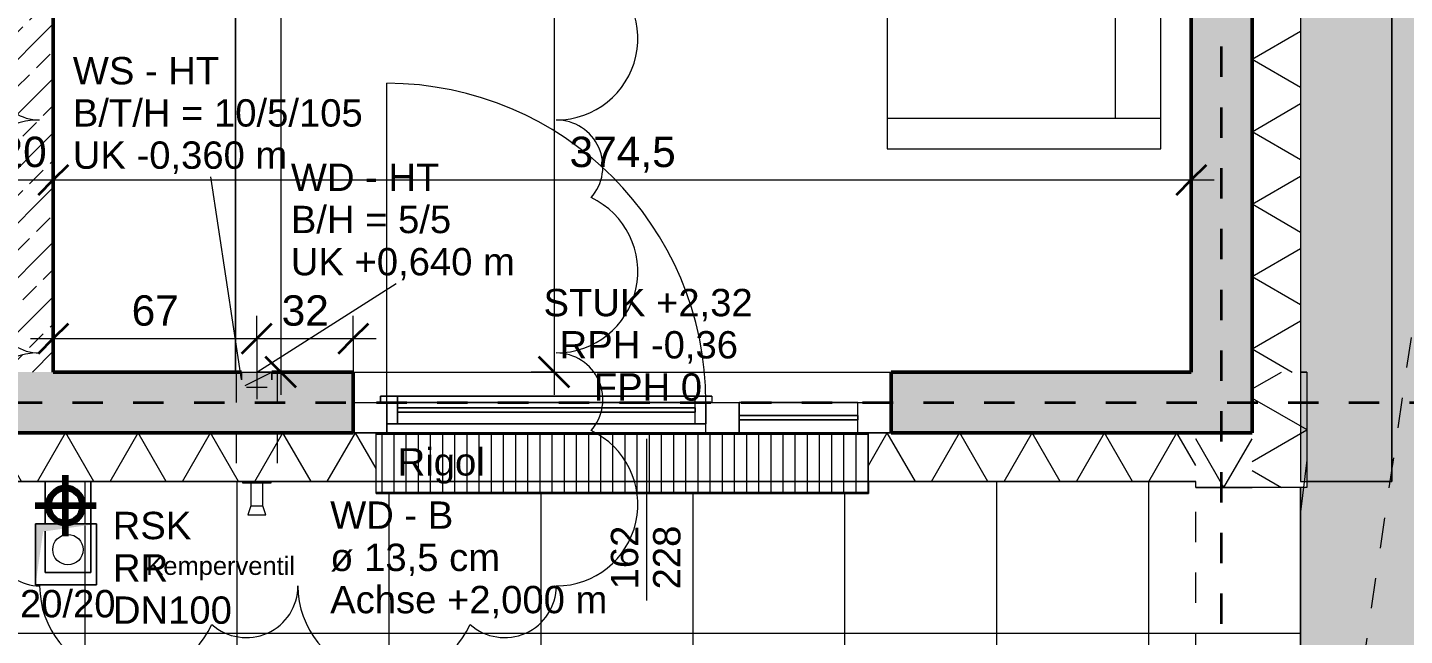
# Model space of a CAD drawing. Header units: metres. Extents: x -2.6 to 53.4, y 58.8 to 100.4.
# Drawn here: x 38.474 to 43.004, y 70.311 to 72.312 of the extents above; entities that cross this region are included whole.
import ezdxf

# ---------------------------------------------------------------- set-up
doc = ezdxf.new("R2010")
doc.units = ezdxf.units.M
for name, pattern in [('Strich Punkt Mittel', [0.015875, 0.00635, -0.004763, 0, -0.004763]), ('Verdeckt', [0.003, 0.002, -0.001]), ('Verdeckt Oben', [0.00225, 0.0015, -0.00075]), ('Verdeckt Unten', [0.005, 0.003, -0.002])]:
    doc.linetypes.add(name, pattern=pattern)
for name, color, linetype, lineweight in [('A-DETL-GENF_', 92, 'Continuous', 13), ('A-GLAZ-IDEN_', 152, 'Continuous', 9), ('A_2D', 7, 'Continuous', 13), ('A_Bemassung-50_', 4, 'Continuous', 9), ('A_Bemassung_', 4, 'Continuous', 9), ('A_Beschriftung_', 7, 'Continuous', 9), ('A_Decken', 8, 'Continuous', 13), ('A_Durchbruch', 7, 'Verdeckt', 5), ('A_Durchbruch_', 7, 'Continuous', 5), ('A_Moebel', 6, 'Continuous', 13), ('A_Raeume', 7, 'Continuous', 13), ('A_Raeume_', 7, 'Continuous', 5), ('A_Raster_', 1, 'Continuous', 9), ('A_Waende', 7, 'Continuous', 13), ('G-ANNO-REVC_', 71, 'Continuous', 9), ('HT_E-Gesamt', 2, 'Continuous', 13), ('M-EQPM', 50, 'Continuous', 5), ('M-EQPM-IDEN_', 50, 'Continuous', 9), ('P-PIPE', 3, 'Continuous', 5), ('P-PIPE-CNTR', 3, 'Continuous', 5), ('P-PIPE-IDEN_', 2, 'Continuous', 9), ('Text', 130, 'Continuous', 9)]:
    doc.layers.add(name, color=color, linetype=linetype, lineweight=lineweight)
doc.styles.add('Arial_2', font='arial.ttf', dxfattribs={"height": 0.09})
doc.styles.add('Arial_5', font='arial.ttf', dxfattribs={"height": 0.1})
doc.styles.add('Arial_6', font='arial.ttf', dxfattribs={"height": 0.06})
doc.dimstyles.new('WGA-Bemaßung_3', dxfattribs={"dimscale": 0.3048, "dimtxt": 0.102026, "dimasz": 0.328084, "dimexe": 0.246063, "dimexo": 0.0625, "dimgap": 0.04101, "dimtad": 1, "dimdec": 1, "dimlfac": 100, "dimrnd": 0.5, "dimdsep": 46, "dimtxsty": 'Arial_5', "dimblk1": 'OBLIQUE', "dimblk2": 'OBLIQUE', "dimsah": 1, "dimcen": 0.09, "dimdle": 0.246063, "dimazin": 2, "dimtfac": 1, "dimtdec": 4, "dimtix": 1, "dimtmove": 0, "dimatfit": 3, "dimfxl": 0.656168, "dimfxlon": 1, "dimtvp": 1, "dimtolj": 1, "dimtzin": 0, "dimarcsym": 2})
doc.dimstyles.new('WGA-Bemaßung_4', dxfattribs={"dimscale": 0.3048, "dimtxt": 0.102026, "dimasz": 0.328084, "dimexe": 0.246063, "dimexo": 0.0625, "dimgap": 0.04101, "dimtad": 1, "dimdec": 1, "dimlfac": 100, "dimrnd": 0.5, "dimdsep": 46, "dimtxsty": 'Arial_5', "dimblk1": 'OBLIQUE', "dimblk2": 'OBLIQUE', "dimsah": 1, "dimcen": 0.09, "dimdle": 0.246063, "dimazin": 2, "dimtfac": 1, "dimtdec": 4, "dimtix": 1, "dimtmove": 0, "dimatfit": 3, "dimfxl": 0.656168, "dimfxlon": 1, "dimtvp": 1, "dimtolj": 1, "dimtzin": 0, "dimarcsym": 2})
pattern_1 = [(45, (0, 0), (-0.08980256, 0.08980256), []), (45, (0.0898, 0), (-0.08980256, 0.08980256), [0.0635, -0.03175])]

# ---------------------------------------------------------------- blocks, each defined once
blk = doc.blocks.new('Moeb_Sofa - Sofa 220x90-V14-263_PP_00EG_BT1')
at = {"layer": 'A_Moebel', "color": 8}
for p, q in [((1.1, 0.45), (-1.1, 0.45)), ((1, 0.45), (1, -0.45)), ((1.1, -0.45), (1.1, 0.45)), ((-1, 0.3), (1, 0.3)), ((-1.1, -0.45), (1.1, -0.45))]:
    blk.add_line(p, q, dxfattribs=at)
blk = doc.blocks.new('Moeb_Schrank - Sideboard_50cm-V62-263_PP_00EG_BT1')
at = {"layer": 'A_Moebel', "color": 8}
for p, q in [((3.6775, 0.6), (0, 0.6)), ((0, 0.6), (3.6775, 0.6)), ((3.6775, 0.6), (3.6775, 0.4033)), ((3.6775, 0), (0, 0))]:
    blk.add_line(p, q, dxfattribs=at)
blk = doc.blocks.new('HLS_Rigol - 20x8cm-V66-263_PP_00EG_BT1')
at = {"layer": 'M-EQPM'}
h = blk.add_hatch(dxfattribs=at)
h.set_pattern_fill('FP_115', color=252, style=0, pattern_type=2)
h.set_pattern_definition([(270, (0, 0.6096), (0.04, 0), [])])
h.paths.add_polyline_path([(1.6199, -0.095), (1.62, -0.095), (1.6199, 0.095), (0, 0.095), (0, -0.095), (1.0369, -0.095)])
for p, q in [((0, 0.1), (1.6199, 0.1)), ((0, 0.1), (1.6199, 0.1)), ((0, 0.097), (1.6199, 0.097)), ((0, 0.095), (1.6199, 0.095)), ((0, -0.095), (0, -0.06)), ((1.62, -0.06), (1.62, -0.095)), ((0, -0.095), (1.62, -0.095)), ((0, -0.1), (0, -0.097)), ((0, -0.097), (1.62, -0.097)), ((0, -0.1), (1.62, -0.1)), ((0, -0.1), (1.62, -0.1)), ((1.62, -0.097), (1.62, -0.1))]:
    blk.add_line(p, q, dxfattribs=at)
blk = doc.blocks.new('Allg_Nachströmöffnung1 - DN 135-10778190-263_PP_00EG_BT1')
at = {"layer": 'A-DETL-GENF_', "linetype": 'Verdeckt', "lineweight": 5}
for points in [[(0.125, 0), (0.0575, 0.1), (0.0575, -0.1), (0.0768, -0.0714)], [(0.1925, 0.1), (0.125, 0), (0.1925, -0.1), (0.1925, 0.0909)]]:
    blk.add_hatch(color=256, dxfattribs=at).paths.add_polyline_path(points)
at = {"layer": 'A_Durchbruch'}
for p, q in [((0.0575, 0.1), (0.0575, -0.26)), ((0.1925, 0.1), (0.1925, -0.26))]:
    blk.add_line(p, q, dxfattribs=at)
blk = doc.blocks.new('HLS_Regensinkkasten - HLS_Regensinkkasten-V91-263_PP_00EG_BT1')
at = {"layer": 'M-EQPM', "color": 250}
for p, q in [((-0.0095, 0.075), (-0.1495, 0.075)), ((-0.1495, 0.075), (-0.0095, 0.075)), ((0.15, 0.075), (-0.0069, 0.075)), ((-0.0069, 0.075), (0.15, 0.075)), ((0.15, -0.075), (0.15, 0.075)), ((0.15, 0.075), (0.15, -0.075)), ((-0.1495, -0.075), (-0.0095, -0.075)), ((-0.0095, -0.075), (-0.1495, -0.075)), ((0.0145, -0.075), (0.15, -0.075)), ((0.15, -0.075), (0.0145, -0.075))]:
    blk.add_line(p, q, dxfattribs=at)
blk.add_circle((0.075, 0), 0.05, dxfattribs=at)
blk.add_arc((-0.0737, 0), 0.05, 85.5115, 152.8671, dxfattribs=at)
blk = doc.blocks.new('Kemperventil - Standard-10792146-263_PP_00EG_BT1')
at = {"layer": 'HT_E-Gesamt'}
for p, q in [((0.095, 0.19), (0.105, 0.16)), ((0.125, 0.19), (0.095, 0.19)), ((0.155, 0.19), (0.125, 0.19)), ((0.145, 0.16), (0.155, 0.19)), ((0.105, 0.16), (0.105, 0.085)), ((0.125, 0.16), (0.105, 0.16)), ((0.145, 0.16), (0.125, 0.16)), ((0.145, 0.085), (0.145, 0.16)), ((0.0775, 0.085), (0.0775, 0.08)), ((0.125, 0.085), (0.0775, 0.085)), ((0.1725, 0.085), (0.125, 0.085)), ((0.1725, 0.08), (0.1725, 0.085))]:
    blk.add_line(p, q, dxfattribs=at)
blk = doc.blocks.new('Allg_WD_rechteckig - HKLS-V98-263_PP_00EG_BT1')
at = {"layer": 'A-DETL-GENF_'}
h = blk.add_hatch(color=256, dxfattribs=at)
h.paths.add_polyline_path([(0.15, 0), (0.125, 0.1), (0.125, 0.037)])
h.paths.add_polyline_path([(0.125, -0.1), (0.15, 0), (0.125, -0.037)])
h = blk.add_hatch(color=256, dxfattribs=at)
h.paths.add_polyline_path([(0.15, 0), (0.175, 0.037), (0.175, 0.1), (0.1742, 0.0969)])
h.paths.add_polyline_path([(0.175, -0.1), (0.175, -0.037), (0.15, 0), (0.1594, -0.0376)])
blk = doc.blocks.new('Allg_WS1 - HKLS-V97-263_PP_00EG_BT1')
at = {"layer": 'A-DETL-GENF_'}
h = blk.add_hatch(color=256, dxfattribs=at)
h.paths.add_polyline_path([(0.15, 0.0435), (0.1583, 0.0102), (0.1964, 0.0292), (0.2, 0.0435), (0.175, 0.0435)])
h.paths.add_polyline_path([(0.125, 0.0176), (0.1371, -0.0004), (0.15, 0.006), (0.15, 0.0435), (0.125, 0.0435)])
h.paths.add_polyline_path([(0.2, 0.0435), (0.2, 0.031), (0.225, 0.0435)])
at = {"layer": 'A_2D'}
for p, q in [((0.125, 0.0435), (0.125, 0.0176)), ((0.225, 0.0176), (0.225, 0.0435)), ((0.1412, -0.0065), (0.2087, -0.0065))]:
    blk.add_line(p, q, dxfattribs=at)
at = {"layer": 'A_Durchbruch'}
for p, q in [((0.125, 0.0435), (0.125, 0.0176)), ((0.1371, -0.0004), (0.225, 0.0435)), ((0.225, 0.0435), (0.225, 0.0176))]:
    blk.add_line(p, q, dxfattribs=at)
blk = doc.blocks.new('Symbol_Schatten - Bodendurchbruch_Schatten-8269585-263_PP_00EG_BT1')
at = {"layer": 'A_2D'}
for p, q in [((0.1, 0.1), (0.1, -0.1)), ((0.1, -0.1), (-0.1, -0.1))]:
    blk.add_line(p, q, dxfattribs=at)
at = {"layer": 'A_Durchbruch_'}
for p, q in [((0.1, -0.1), (0.1, 0.1)), ((-0.1, -0.1), (0.1, -0.1))]:
    blk.add_line(p, q, dxfattribs=at)
blk = doc.blocks.new('Symbol_Schatten - Bodendurchbruch_Schatten-V103-263_PP_00EG_BT1')
at = {"layer": 'A-DETL-GENF_'}
blk.add_hatch(color=256, dxfattribs=at).paths.add_polyline_path([(-0.1, -0.1), (-0.075, 0.075), (0.1, 0.1), (-0.1, 0.1), (-0.1, -0.0523)])
at = {"layer": 'A_2D'}
for p, q in [((-0.1, -0.1), (-0.1, 0.1)), ((-0.1, 0.1), (0.1, 0.1)), ((0.1, 0.1), (0.1, -0.1)), ((0.1, -0.1), (-0.1, -0.1))]:
    blk.add_line(p, q, dxfattribs=at)
at = {"layer": 'A_Durchbruch_'}
for p, q in [((0.1, 0.1), (-0.1, 0.1)), ((-0.1, 0.1), (-0.1, -0.1)), ((0.1, -0.1), (0.1, 0.1)), ((-0.1, -0.1), (0.1, -0.1))]:
    blk.add_line(p, q, dxfattribs=at)
blk = doc.blocks.new('Fens_Tuer_2tlg - DK_DF_SL_1770x2680_Terrassentür-V5-263_PP_00EG_BT1')
at = {"layer": 'A_2D', "lineweight": 5}
for p, q in [((-0.775, 0), (-0.775, 1.05)), ((-0.885, 0.1), (0.885, 0.1)), ((-0.885, 0.1), (0.885, 0.1)), ((-0.885, 0.1), (0.885, 0.1)), ((-0.885, -0.1), (-0.885, 0.1)), ((-0.885, 0.1), (-0.885, -0.1)), ((0.885, 0.1), (0.885, -0.1)), ((0.885, -0.1), (0.885, 0.1)), ((-0.795, 0.02), (-0.74, 0.02)), ((-0.795, 0), (-0.795, 0.02)), ((-0.795, 0.02), (-0.795, 0)), ((0.295, 0.02), (-0.795, 0.02)), ((-0.74, 0.02), (-0.74, -0.07)), ((-0.74, -0.07), (-0.74, 0.02)), ((-0.74, 0.02), (0.24, 0.02)), ((0.24, 0.02), (0.295, 0.02)), ((0.24, -0.07), (0.24, 0.02)), ((0.24, -0.07), (0.24, 0.02)), ((0.295, 0.02), (0.295, 0)), ((0.295, 0.02), (0.295, 0)), ((-0.885, -0.1), (-0.885, 0)), ((-0.885, 0), (-0.775, 0)), ((-0.885, 0), (0.885, 0)), ((-0.885, -0.1), (-0.885, 0)), ((-0.775, 0), (-0.795, 0)), ((-0.795, 0), (0.295, 0)), ((-0.775, -0.07), (-0.775, 0)), ((-0.775, 0), (-0.775, -0.07)), ((0.275, 0), (-0.775, 0)), ((-0.775, 0), (-0.775, -0.1)), ((0.275, 0), (-0.775, 0)), ((-0.775, -0.1), (-0.775, 0)), ((-0.74, -0.018), (0.24, -0.018)), ((-0.74, -0.032), (-0.74, -0.018)), ((-0.74, -0.018), (-0.74, -0.032)), ((0.24, -0.018), (-0.74, -0.018)), ((0.24, -0.032), (-0.74, -0.032)), ((-0.74, -0.032), (0.24, -0.032)), ((0.24, -0.018), (0.24, -0.032)), ((0.24, -0.032), (0.24, -0.018)), ((0.275, 0), (0.275, -0.07)), ((0.295, 0), (0.275, 0)), ((0.275, 0), (0.275, -0.07)), ((0.275, -0.1), (0.275, 0)), ((0.275, 0), (0.385, 0)), ((0.275, -0.1), (0.275, 0)), ((0.385, 0), (0.385, -0.1)), ((0.775, 0), (0.385, 0)), ((0.385, -0.1), (0.385, 0)), ((0.385, -0.043), (0.775, -0.043)), ((0.385, -0.057), (0.385, -0.043)), ((0.385, -0.043), (0.385, -0.057)), ((0.775, -0.043), (0.385, -0.043)), ((0.775, -0.1), (0.775, 0)), ((0.775, 0), (0.885, 0)), ((0.775, -0.1), (0.775, 0)), ((0.775, -0.043), (0.775, -0.057)), ((0.775, -0.057), (0.775, -0.043)), ((0.885, 0), (0.885, -0.1)), ((0.885, -0.1), (0.885, 0)), ((-0.74, -0.07), (-0.775, -0.07)), ((-0.775, -0.07), (0.275, -0.07)), ((0.24, -0.07), (-0.74, -0.07)), ((0.275, -0.07), (0.24, -0.07)), ((0.775, -0.057), (0.385, -0.057)), ((0.385, -0.057), (0.775, -0.057)), ((-0.885, -0.1), (0.885, -0.1)), ((0.885, -0.1), (-0.885, -0.1)), ((-0.775, -0.1), (-0.885, -0.1)), ((0.885, -0.1), (-0.885, -0.1)), ((-0.775, -0.1), (0.275, -0.1)), ((0.385, -0.1), (0.275, -0.1)), ((0.385, -0.1), (0.775, -0.1)), ((0.885, -0.1), (0.775, -0.1)), ((-0.81, -0.26), (0.81, -0.26))]:
    blk.add_line(p, q, dxfattribs=at)
blk.add_arc((-0.775, 0), 1.05, 360, 90, dxfattribs=at)
blk = doc.blocks.new('BS_Fens_PP - unten-2843215-263_PP_00EG_BT1')
at = {"layer": 'A-GLAZ-IDEN_'}
blk.add_line((0, 0.000124), (0, -0.010513), dxfattribs=at)
blk = doc.blocks.new('DIMBLOCK385-263_PP_00EG_BT1')
at = {"layer": 'A_Bemassung-50_', "transparency": 16777216}
for p, q in [((38.3582, 71.8101), (38.3582, 72.0101)), ((38.5582, 71.8101), (38.5582, 72.0101)), ((38.3582, 71.8101), (38.5582, 71.8101)), ((38.3582, 71.8101), (38.3582, 71.7351)), ((38.5582, 71.8101), (38.5582, 71.7351))]:
    blk.add_line(p, q, dxfattribs=at)
at = {"layer": 'A_Bemassung-50_', "lineweight": 35, "transparency": 16777216}
for p, q in [((38.3582, 71.8101), (38.4082, 71.8601)), ((38.5582, 71.8101), (38.6082, 71.8601)), ((38.3582, 71.8101), (38.3082, 71.7601)), ((38.5582, 71.8101), (38.5082, 71.7601))]:
    blk.add_line(p, q, dxfattribs=at)
at = {"layer": 'A_Bemassung-50_', "color": 0, "transparency": 16777216, "insert": (38.3813, 71.9524), "char_height": 0.1, "width": 0.184588, "attachment_point": 1, "line_spacing_factor": 0.941778, "style": 'Arial_5'}
blk.add_mtext('20', dxfattribs=at)
blk = doc.blocks.new('_Oblique')
at = {"color": 0, "linetype": 'ByBlock', "lineweight": -2}
blk.add_line((-0.5, -0.5), (0.5, 0.5), dxfattribs=at)
blk = doc.blocks.new('DIMBLOCK386-263_PP_00EG_BT1')
at = {"layer": 'A_Bemassung-50_', "transparency": 16777216}
for p, q in [((38.5582, 71.8101), (38.5582, 72.0101)), ((42.3027, 71.8101), (42.3027, 72.0101)), ((38.5582, 71.8101), (42.3777, 71.8101)), ((38.5582, 71.8101), (38.5582, 71.7351)), ((42.3027, 71.8101), (42.3027, 71.7351))]:
    blk.add_line(p, q, dxfattribs=at)
at = {"layer": 'A_Bemassung-50_', "lineweight": 35, "transparency": 16777216}
for p, q in [((38.5582, 71.8101), (38.6082, 71.8601)), ((42.3027, 71.8101), (42.3527, 71.8601)), ((38.5582, 71.8101), (38.5082, 71.7601)), ((42.3027, 71.8101), (42.2527, 71.7601))]:
    blk.add_line(p, q, dxfattribs=at)
at = {"layer": 'A_Bemassung-50_', "color": 0, "transparency": 16777216, "insert": (40.257, 71.9524), "char_height": 0.1, "width": 0.416266, "attachment_point": 1, "line_spacing_factor": 0.941778, "style": 'Arial_5'}
blk.add_mtext('374,5', dxfattribs=at)
blk = doc.blocks.new('DIMBLOCK531-263_PP_00EG_BT1')
at = {"layer": 'A_Bemassung-50_', "lineweight": 35, "transparency": 16777216}
for p, q in [((39.3067, 74.843), (39.2567, 74.893)), ((39.3067, 74.843), (39.3567, 74.793)), ((39.3067, 71.178), (39.2567, 71.228)), ((39.3067, 71.178), (39.3567, 71.128))]:
    blk.add_line(p, q, dxfattribs=at)
at = {"layer": 'A_Bemassung-50_', "transparency": 16777216}
for p, q in [((39.3067, 74.843), (39.1067, 74.843)), ((39.3067, 74.843), (39.3067, 71.103)), ((39.3067, 74.843), (39.3817, 74.843)), ((39.3067, 71.178), (39.2317, 71.178)), ((39.3067, 71.178), (39.5067, 71.178))]:
    blk.add_line(p, q, dxfattribs=at)
at = {"layer": 'A_Bemassung-50_', "color": 0, "transparency": 16777216, "insert": (39.1644, 72.8371), "char_height": 0.1, "width": 0.416266, "attachment_point": 1, "rotation": 90, "line_spacing_factor": 0.941778, "style": 'Arial_5'}
blk.add_mtext('366,5', dxfattribs=at)
blk = doc.blocks.new('DIMBLOCK648-263_PP_00EG_BT1')
at = {"layer": 'A_Bemassung-50_', "lineweight": 35, "transparency": 16777216}
for p, q in [((40.2063, 78.2005), (40.1563, 78.2505)), ((40.2063, 78.2005), (40.2563, 78.1505)), ((40.2063, 71.178), (40.1563, 71.228)), ((40.2063, 71.178), (40.2563, 71.128))]:
    blk.add_line(p, q, dxfattribs=at)
at = {"layer": 'A_Bemassung-50_', "transparency": 16777216}
for p, q in [((40.2063, 78.2005), (40.1313, 78.2005)), ((40.2063, 78.2005), (40.2063, 71.103)), ((40.2063, 78.2005), (40.4063, 78.2005)), ((40.2063, 71.178), (40.1313, 71.178)), ((40.2063, 71.178), (40.4063, 71.178))]:
    blk.add_line(p, q, dxfattribs=at)
at = {"layer": 'A_Bemassung-50_', "color": 0, "transparency": 16777216, "insert": (40.0639, 74.5158), "char_height": 0.1, "width": 0.416266, "attachment_point": 1, "rotation": 90, "line_spacing_factor": 0.941778, "style": 'Arial_5'}
blk.add_mtext('702,5', dxfattribs=at)
blk = doc.blocks.new('DIMBLOCK676-263_PP_00EG_BT1')
at = {"layer": 'A_Bemassung-50_', "transparency": 16777216}
for p, q in [((38.5582, 71.2882), (38.5582, 71.4882)), ((39.228, 71.2882), (39.228, 71.3632)), ((38.4832, 71.2882), (39.228, 71.2882)), ((38.5582, 71.2882), (38.5582, 71.2132)), ((39.228, 71.2882), (39.228, 71.0882))]:
    blk.add_line(p, q, dxfattribs=at)
at = {"layer": 'A_Bemassung-50_', "lineweight": 35, "transparency": 16777216}
for p, q in [((38.5582, 71.2882), (38.6082, 71.3382)), ((39.228, 71.2882), (39.278, 71.3382)), ((38.5582, 71.2882), (38.5082, 71.2382)), ((39.228, 71.2882), (39.178, 71.2382))]:
    blk.add_line(p, q, dxfattribs=at)
at = {"layer": 'A_Bemassung-50_', "color": 0, "transparency": 16777216, "insert": (38.8162, 71.4305), "char_height": 0.1, "width": 0.184588, "attachment_point": 1, "line_spacing_factor": 0.941778, "style": 'Arial_5'}
blk.add_mtext('67', dxfattribs=at)
blk = doc.blocks.new('DIMBLOCK677-263_PP_00EG_BT1')
at = {"layer": 'A_Bemassung-50_', "transparency": 16777216}
for p, q in [((39.228, 71.2882), (39.228, 71.3632)), ((39.5455, 71.2882), (39.5455, 71.3632)), ((39.228, 71.2882), (39.6205, 71.2882)), ((39.228, 71.2882), (39.228, 71.0882)), ((39.5455, 71.2882), (39.5455, 71.0882))]:
    blk.add_line(p, q, dxfattribs=at)
at = {"layer": 'A_Bemassung-50_', "lineweight": 35, "transparency": 16777216}
for p, q in [((39.228, 71.2882), (39.278, 71.3382)), ((39.5455, 71.2882), (39.5955, 71.3382)), ((39.228, 71.2882), (39.178, 71.2382)), ((39.5455, 71.2882), (39.4955, 71.2382))]:
    blk.add_line(p, q, dxfattribs=at)
at = {"layer": 'A_Bemassung-50_', "color": 0, "transparency": 16777216, "insert": (39.3098, 71.4305), "char_height": 0.1, "width": 0.184588, "attachment_point": 1, "line_spacing_factor": 0.941778, "style": 'Arial_5'}
blk.add_mtext('32', dxfattribs=at)
blk = doc.blocks.new('Family - ___-11899779-263_PP_00EG_BT1')
at = {"layer": 'G-ANNO-REVC_'}
for centre, radius, start, end in [((38.5135, 72.5057), 0.2683, 90, 244.7912), ((40.2135, 72.2757), 0.2683, 270, 64.7912), ((38.5135, 72.1607), 0.1533, 138.1897, 270), ((38.5135, 71.739), 0.2683, 90, 244.7912), ((40.2135, 71.854), 0.1533, 318.1897, 90), ((40.2135, 71.509), 0.2683, 270, 64.7912), ((38.5135, 71.394), 0.1533, 138.1897, 270), ((38.5135, 70.9723), 0.2683, 90, 244.7912), ((40.2135, 71.0873), 0.1533, 318.1897, 90), ((40.2135, 70.7423), 0.2683, 270, 64.7912), ((38.5135, 70.6273), 0.1533, 138.1897, 270), ((38.811, 70.474), 0.2975, 180, 334.7912), ((39.1935, 70.474), 0.17, 228.1897, 0), ((39.661, 70.474), 0.2975, 180, 334.7912), ((40.0435, 70.474), 0.17, 228.1897, 0)]:
    blk.add_arc(centre, radius, start, end, dxfattribs=at)

msp = doc.modelspace()

# ---------------------------------------------------------------- hatches: boundary and pattern name
at = {"layer": 'A-DETL-GENF_', "lineweight": 5}
h = msp.add_hatch(dxfattribs=at)
h.set_pattern_fill('FP_189', color=55, style=0, pattern_type=2)
h.set_pattern_definition([(90, (0, 0), (-0.17961, 0.17961), [0.04762, -0.31159]), (45, (0, 0), (-0.1796051, 0.1796051), [0.04763, -0.20638]), (135, (0, 0), (-0.1796051, -0.1796051), [0.04762, -0.20637])])
h.paths.add_polyline_path([(44.9309, 67.2448), (45.29, 67.2448), (45.0473, 81.497), (44.9473, 81.4949), (45.0505, 75.4111), (44.9755, 75.213), (44.8841, 75.0097), (44.7858, 74.8208), (44.6784, 74.6403), (44.5599, 74.4649), (44.4347, 74.3002), (44.2964, 74.1384), (44.1489, 73.9848), (43.9929, 73.84), (43.8288, 73.7044), (43.6572, 73.5784), (43.4786, 73.4625), (43.2937, 73.3571), (43.1029, 73.2625), (42.9627, 73.2027), (42.9627, 70.818), (42.6827, 70.818), (42.6827, 70.798), (42.6627, 70.798), (42.6627, 68.818), (35.4518, 68.818), (35.4518, 70.518), (28.561, 70.518), (28.5549, 70.476), (28.5549, 70.518), (22.0727, 70.518), (22.0727, 68.818), (15.5127, 68.818), (15.5126, 70.518), (12.6627, 70.518), (12.6627, 68.818), (7.6627, 68.818), (7.6627, 70.798), (7.3627, 70.798), (7.3627, 84.2975), (5.4831, 84.2974), (5.4828, 84.2956), (5.4805, 84.2915), (4.0879, 84.2923), (4.0879, 67.2448), (44.9264, 67.2448)])
h.paths.add_polyline_path([(28.9459, 67.2763), (28.9459, 67.2763), (28.961, 67.2763)])
h.paths.add_polyline_path([(17.2809, 67.5977), (17.2809, 67.5978), (17.282, 67.9286)])
h.paths.add_polyline_path([(27.4105, 68.0941), (27.4105, 68.0941), (27.4105, 68.4563)])
h.paths.add_polyline_path([(39.3377, 68.728), (39.1577, 68.728), (39.2477, 68.818)])
h.paths.add_polyline_path([(18.4977, 68.728), (18.5877, 68.818), (18.6777, 68.728), (18.6122, 68.728)])
h.paths.add_polyline_path([(9.8227, 68.728), (9.6427, 68.728), (9.7327, 68.818), (9.8209, 68.7298)])
h.paths.add_polyline_path([(15.4227, 69.7639), (15.4227, 69.9439), (15.5124, 69.8536), (15.4326, 69.7739)])
h.paths.add_polyline_path([(7.5727, 69.7639), (7.5727, 69.9439), (7.6627, 69.8539), (7.5897, 69.7809)])
h.paths.add_polyline_path([(7.094, 82.298), (7.184, 82.388), (7.274, 82.298)])
h.paths.add_polyline_path([(39.0609, 88.118), (42.5027, 88.118), (42.5027, 88.9169), (44.9225, 88.8233), (44.9167, 89.1636), (44.4729, 89.1808), (26.8904, 89.8642), (23.0375, 90.4807), (23.0375, 88.818), (31.3327, 88.818), (31.3327, 88.118), (38.9616, 88.118)])
h.paths.add_polyline_path([(13.1727, 88.118), (18.0744, 88.118), (18.0742, 89.2834), (16.0904, 89.6005), (16.0904, 89.1175), (12.4259, 89.1175), (12.4259, 88.118), (13.1608, 88.118)])
h.paths.add_polyline_path([(24.0513, 88.998), (23.9613, 89.088), (24.1413, 89.088), (24.1235, 89.0702)])
h.paths.add_polyline_path([(27.4809, 89.0877), (27.4809, 89.0877), (27.4809, 89.3542)])
h.paths.add_polyline_path([(27.4558, 89.0877), (27.4558, 89.0877), (27.4558, 89.3542)])
h.paths.add_polyline_path([(27.1361, 89.0881), (27.1361, 89.0881), (27.1361, 89.3542)])
h.paths.add_polyline_path([(27.0858, 89.0883), (27.0858, 89.0884), (27.0858, 89.3542)])
h.paths.add_polyline_path([(17.8728, 89.3156), (17.8562, 89.3156), (17.8562, 89.3182)])
h.paths.add_polyline_path([(17.8547, 89.3156), (17.8512, 89.3156), (17.8512, 89.319), (17.8547, 89.3185)])
h.paths.add_polyline_path([(32.1034, 89.4919), (32.1034, 89.4919), (32.077, 89.4919)])
h = msp.add_hatch(dxfattribs=at)
h.set_pattern_fill('FP_193', color=252, style=0, pattern_type=2)
h.set_pattern_definition([(90, (-1.337, 1.318), (-0.5, 0), []), (180, (-1.337, 1.318), (-1e-16, -0.5), [])])
h.paths.add_polyline_path([(7.9227, 68.818), (12.6627, 68.818), (12.6627, 70.818), (10.3652, 70.818), (10.3652, 70.778), (8.7452, 70.778), (8.7451, 70.818), (7.9227, 70.818), (7.9227, 70.798), (7.6627, 70.798), (7.6627, 68.818)])
h.paths.add_polyline_path([(42.5965, 68.818), (42.6627, 68.818), (42.6627, 70.798), (42.3177, 70.798), (42.3177, 70.818), (41.2405, 70.818), (41.2405, 70.778), (39.6205, 70.778), (39.6205, 70.818), (37.5773, 70.8179), (37.5773, 70.778), (36.5273, 70.778), (36.5273, 70.818), (35.4518, 70.818), (35.4518, 68.818), (42.5027, 68.818)])
h.paths.add_polyline_path([(15.5127, 68.818), (22.0727, 68.818), (22.0727, 70.818), (21.3253, 70.818), (21.3253, 70.778), (20.2753, 70.778), (20.2751, 70.818), (18.46, 70.8177), (18.46, 70.778), (16.84, 70.778), (16.84, 70.818), (15.5127, 70.818), (15.5127, 68.9025)])
h.paths.add_polyline_path([(36.0877, 69.7639), (36.0877, 69.9439), (36.1777, 69.8539)])
h.paths.add_polyline_path([(42.4077, 69.7639), (42.3177, 69.8539), (42.4077, 69.9439), (42.4077, 69.8764)])
h.paths.add_polyline_path([(21.7527, 69.7639), (21.6627, 69.8539), (21.7527, 69.9439)])
h.paths.add_polyline_path([(11.8927, 69.7639), (11.8027, 69.8539), (11.8927, 69.9439)])
h.paths.add_polyline_path([(19.1658, 70.476), (19.1658, 70.676), (19.3658, 70.676), (19.1908, 70.651), (19.1729, 70.5257)])
h.paths.add_polyline_path([(11.2249, 70.476), (11.2249, 70.676), (11.4249, 70.676), (11.2499, 70.651), (11.232, 70.5257)])
h.paths.add_polyline_path([(38.5, 70.478), (38.5, 70.678), (38.7, 70.678), (38.525, 70.653), (38.5069, 70.5257)])
h.paths.add_polyline_path([(7.3627, 84.2975), (7.6627, 84.2975), (7.6623, 85.4536), (7.6227, 85.4536), (7.6227, 86.5036), (7.6627, 86.5036), (7.6623, 87.458), (7.6427, 87.458), (7.6427, 87.838), (8.0227, 87.838), (8.0227, 87.818), (12.4259, 87.818), (12.4259, 89.1175), (5.4861, 89.1175), (5.4885, 89.113), (5.4834, 89.1101), (5.4833, 87.4064), (5.4834, 84.2975), (7.3621, 84.2975)])
h.paths.add_polyline_path([(7.3371, 84.6951), (7.3371, 84.8951), (7.5371, 84.8951), (7.3621, 84.8701), (7.3535, 84.8094)])
h.paths.add_polyline_path([(5.5727, 84.868), (5.5727, 85.048), (5.6627, 84.958)])
h.paths.add_polyline_path([(22.6397, 86.818), (23.1477, 86.818), (23.1477, 86.858), (24.7677, 86.858), (24.7677, 86.818), (25.4177, 86.818), (25.4177, 87.818), (27.0027, 87.818), (27.0027, 87.8605), (28.0527, 87.8605), (28.0527, 87.818), (30.2077, 87.818), (30.2077, 87.8605), (31.2577, 87.8605), (31.2577, 87.818), (31.3327, 87.818), (31.3327, 88.818), (23.0375, 88.818), (23.0375, 87.818), (22.4177, 87.818), (22.4177, 86.818), (22.6215, 86.818)])
h.paths.add_polyline_path([(22.8297, 86.9156), (22.8047, 87.0906), (22.6297, 87.1156), (22.8297, 87.1156), (22.8297, 87.0818)])
h.paths.add_polyline_path([(7.464, 87.528), (7.374, 87.618), (7.554, 87.618), (7.502, 87.566)])
h.paths.add_polyline_path([(25.6877, 88.1158), (25.5977, 88.2058), (25.6877, 88.2958), (25.6877, 88.1781)])
h = msp.add_hatch(dxfattribs=at)
h.set_pattern_fill('FP_194', color=55, style=0, pattern_type=2)
h.set_pattern_definition([(228.013, (0.09144, 0.127), (-1.0158261395, -1.1428155441), [0.01709, -1.692]), (184.97, (0.08001, 0.1143), (1.52372774763, 0.12698425528), [0.02932, -2.903]), (132.51, (0.0508, 0.11176), (1.2700073954, -1.3970275787), [0.02067, -2.047]), (267.274, (0.00127, 0.08001), (0.12697755263, 2.53983507), [0.0267, -2.643]), (292.834, (0, 0.05334), (-0.6350140317, 1.52400660273), [0.02618, -2.592]), (357.274, (0.01016, 0.02921), (-2.53983507, 0.12697755263), [0.0267, -2.643]), (37.694, (0.03683, 0.02794), (-1.6510463032, -1.27002204296), [0.03531, -3.496]), (72.255, (0.06477, 0.04953), (0.88900871192, 2.79397761905), [0.03334, -3.3]), (121.43, (0.07493, 0.08128), (-1.01624084475, 1.65136664186), [0.02679, -2.652]), (175.236, (0.06096, 0.10414), (1.3972767746, -0.1270351041), [0.03059, -1.499]), (222.397, (0.03048, 0.10668), (-1.5237091693, -1.39671615361), [0.03955, -3.916]), (138.814, (0.127, 0.07874), (-0.8891354442, 0.7621167656), [0.0135, -1.337]), (171.469, (0.11684, 0.08763), (1.6505910924, -0.25394582906), [0.02568, -2.543]), (225, (0.09144, 0.09144), (0, -0.12699638), [0.01796, -0.16164]), (203.199, (0.08255, 0.10668), (0.634997407, 0.2539997628), [0.00967, -0.95753]), (291.801, (0.07366, 0.10287), (-0.1270017466, 0.381003175), [0.01368, -0.67024]), (30.964, (0.07874, 0.09017), (0.3810018924, 0.2540030285), [0.02222, -0.71831]), (161.565, (0.09779, 0.1016), (0.254003515, -0.12700046), [0.01606, -0.38554]), (16.389, (0, 0.10287), (1.27009911584, 0.38101921847), [0.0225, -2.228]), (70.346, (0.02159, 0.10922), (-0.50784265036, -1.39655460834), [0.01888, -1.869]), (293.199, (0.09779, 0.127), (-0.2539997628, 0.634997407), [0.01934, -0.94786]), (343.611, (0.10541, 0.10922), (-1.27009911584, 0.38101921847), [0.0225, -2.228]), (339.444, (0, 0.02413), (-0.6349975813, 0.2539940036), [0.0217, -1.063]), (294.775, (0.02032, 0.01651), (-0.6351972742, 1.3974362596), [0.01818, -1.8]), (66.801, (0.09906, 0), (0.2539997628, 0.634997407), [0.01934, -0.94786]), (17.354, (0.10668, 0.01778), (-1.6506480649, -0.50788524516), [0.02129, -2.108]), (69.444, (0.03683, 0), (-0.2539940036, -0.6349975813), [0.01085, -1.074]), (101.31, (0.09144, 0), (-0.1270034467, 0.507997514), [0.00648, -0.6411]), (165.964, (0.09017, 0.00635), (0.381004604, -0.12699731), [0.02618, -0.49745]), (186.009, (0.06477, 0.0127), (1.26968512495, 0.12696419176), [0.02426, -2.402]), (303.69, (0.07874, 0.07874), (-0.127003858, 0.254000143), [0.01832, -0.43959]), (353.157, (0.0889, 0.0635), (2.1591137342, -0.254026149), [0.03198, -3.166]), (60.945, (0.12065, 0.05969), (-0.5080916061, -0.8891407062), [0.01308, -1.294]), (90, (0.127, 0.07112), (-0.127, 0.127), [0.00762, -0.11938]), (120.256, (0.06223, 0.01651), (0.5080622071, -0.8891188522), [0.01764, -1.747]), (48.013, (0.05334, 0.03175), (1.0158261395, 1.1428155441), [0.03417, -1.674]), (0, (0.0762, 0.05715), (0.127, 0.127), [0.03302, -0.09398]), (325.305, (0.10922, 0.05715), (-1.2698295228, 0.8888742678), [0.02008, -1.988]), (254.055, (0.12573, 0.04572), (-0.1270000673, -0.5079959568), [0.01849, -0.90608]), (207.646, (0.12065, 0.02794), (-2.4131749731, -1.27009616912), [0.03011, -2.981]), (175.426, (0.09398, 0.01397), (-1.65112943753, 0.1270164719), [0.03185, -3.153])])
h.paths.add_polyline_path([(24.5475, 70.518), (28.5549, 70.518), (28.5549, 70.676), (28.7549, 70.676), (28.5799, 70.651), (28.561, 70.518), (35.4518, 70.518), (35.4518, 70.818), (34.595, 70.818), (34.595, 70.778), (33.545, 70.778), (33.545, 70.818), (31.217, 70.818), (31.217, 70.778), (30.167, 70.778), (30.167, 70.818), (27.6584, 70.818), (27.6584, 70.778), (26.6084, 70.778), (26.6084, 70.818), (24.3932, 70.8176), (24.3932, 70.778), (23.3432, 70.778), (23.3432, 70.818), (22.0727, 70.8174), (22.0727, 70.518), (24.1984, 70.518)])
h.paths.add_polyline_path([(15.5098, 70.518), (15.5127, 70.518), (15.5126, 70.818), (15.2207, 70.818), (14.4902, 70.818), (14.4902, 70.778), (12.8702, 70.778), (12.8701, 70.818), (12.6627, 70.818), (12.6627, 70.518), (15.5098, 70.518)])
h.paths.add_polyline_path([(7.6627, 70.798), (7.6627, 75.4892), (7.6227, 75.4892), (7.6227, 76.5392), (7.6627, 76.5392), (7.6627, 78.1899), (7.6227, 78.1899), (7.6227, 79.2399), (7.6627, 79.2399), (7.6627, 82.5255), (7.6227, 82.5255), (7.6227, 84.1455), (7.6627, 84.1455), (7.6623, 84.2975), (7.3627, 84.2975), (7.3627, 70.798), (7.6508, 70.798)])
h.paths.add_polyline_path([(42.6627, 70.818), (42.9627, 70.818), (42.9627, 73.2027), (42.9071, 73.179), (42.7068, 73.1069), (42.6627, 73.0938), (42.6627, 70.8503)])
h.paths.add_polyline_path([(42.3027, 87.818), (42.5027, 87.818), (42.5027, 88.118), (31.3327, 88.118), (31.3327, 87.818), (33.7027, 87.818), (33.7027, 87.858), (34.7527, 87.858), (34.7527, 87.818), (36.7552, 87.818), (36.7552, 87.858), (37.8052, 87.858), (37.8052, 87.818), (39.9602, 87.818), (39.9602, 87.858), (41.5802, 87.858), (41.5802, 87.818), (42.2047, 87.818)])
h.paths.add_polyline_path([(15.2207, 87.818), (16.1602, 87.818), (16.1602, 87.8605), (17.2102, 87.8605), (17.2102, 87.818), (18.0744, 87.818), (18.0744, 88.118), (12.4259, 88.118), (12.4259, 87.818), (13.3502, 87.818), (13.3502, 87.8605), (14.4002, 87.8605), (14.4003, 87.818), (14.4752, 87.818)])
h.paths.add_polyline_path([(32.7067, 87.9684), (32.7067, 87.9684), (32.7064, 87.9809)])
at = {"layer": 'A_Waende', "lineweight": 5}
h = msp.add_hatch(dxfattribs=at)
h.set_pattern_fill('FP_4', color=250, style=0, pattern_type=2)
h.set_pattern_definition(pattern_1)
h.paths.add_polyline_path([(42.3121, 71.178), (42.5027, 71.178), (42.5027, 75.8305), (42.3027, 75.8305), (42.3027, 71.178)])
h.paths.add_polyline_path([(42.5027, 77.6005), (42.5027, 78.718), (42.3027, 78.718), (42.3027, 77.6005), (42.4027, 77.6005)])
h.paths.add_polyline_path([(42.5027, 79.918), (42.5027, 83.208), (42.3027, 83.208), (42.3027, 79.918), (42.3531, 79.918)])
h.paths.add_polyline_path([(42.5027, 87.113), (42.5027, 87.163), (42.4027, 87.138)])
h.paths.add_polyline_path([(42.5027, 87.0705), (42.5027, 87.113), (42.4397, 87.113), (42.4859, 87.0818)])
h.paths.add_polyline_path([(42.3027, 87.0705), (42.3286, 87.088), (42.3027, 87.088)])
h.paths.add_polyline_path([(42.3027, 84.978), (42.5027, 84.978), (42.5027, 87.0705), (42.3027, 87.0705), (42.3027, 85.237)])
h.paths.add_polyline_path([(42.3466, 87.1001), (42.3656, 87.113), (42.3402, 87.113)])
h.paths.add_polyline_path([(42.336, 87.1213), (42.4027, 87.138), (42.317, 87.1594), (42.3286, 87.1361)])
h.paths.add_polyline_path([(42.3152, 87.163), (42.3656, 87.163), (42.3027, 87.2055), (42.3027, 87.188)])
h.paths.add_polyline_path([(42.4397, 87.163), (42.5027, 87.163), (42.5027, 87.2055)])
h.paths.add_polyline_path([(42.3531, 87.2055), (42.5027, 87.2055), (42.5027, 87.458), (42.3027, 87.458), (42.3027, 87.2055), (42.323, 87.2055)])
h = msp.add_hatch(dxfattribs=at)
h.set_pattern_fill('FP_3', color=250, angle=-90, style=0, pattern_type=2)
h.set_pattern_definition([(270, (42.503, 74.352), (0.20637, -3e-16), []), (330, (42.503, 74.352), (0.10319, 0.17873), []), (30, (42.503, 74.352), (-0.10319, 0.17873), [])])
h.paths.add_polyline_path([(42.6627, 71.178), (42.6627, 75.9055), (42.5027, 75.9055), (42.5027, 71.178)])
h = msp.add_hatch(dxfattribs=at)
h.set_pattern_fill('FP_4', color=250, style=0, pattern_type=2)
h.set_pattern_definition(pattern_1)
h.paths.add_polyline_path([(38.3582, 71.178), (38.5582, 71.178), (38.5582, 74.843), (38.3582, 74.843), (38.3582, 71.2555)])
h = msp.add_hatch(dxfattribs=at)
h.set_pattern_fill('FP_4', color=250, style=0, pattern_type=2)
h.set_pattern_definition(pattern_1)
h.paths.add_polyline_path([(21.4003, 70.978), (23.2682, 70.978), (23.2682, 71.178), (21.4003, 71.178)])
h.paths.add_polyline_path([(8.3277, 70.978), (8.3777, 70.978), (8.3527, 71.078), (8.3397, 71.0262)])
h.paths.add_polyline_path([(8.2852, 70.978), (8.3277, 70.978), (8.3277, 71.041), (8.3163, 71.0241)])
h.paths.add_polyline_path([(8.2852, 71.178), (8.3027, 71.1521), (8.3027, 71.178)])
h.paths.add_polyline_path([(7.8227, 70.978), (8.2852, 70.978), (8.2852, 71.178), (7.8227, 71.178), (7.8227, 71.1749)])
h.paths.add_polyline_path([(8.4202, 71.178), (8.4027, 71.178), (8.3777, 71.1655), (8.3777, 71.115), (8.4181, 71.1749)])
h.paths.add_polyline_path([(8.4202, 70.978), (8.6702, 70.978), (8.6702, 71.178), (8.4202, 71.178), (8.4202, 71.0338)])
h.paths.add_polyline_path([(8.4202, 70.978), (8.3777, 71.041), (8.3777, 70.978)])
h.paths.add_polyline_path([(41.5052, 70.978), (42.5027, 70.978), (42.5027, 71.178), (41.3155, 71.178), (41.3155, 70.978)])
h.paths.add_polyline_path([(10.4402, 70.978), (12.7952, 70.978), (12.7952, 71.178), (10.4402, 71.178)])
h.paths.add_polyline_path([(15.2207, 70.978), (16.765, 70.978), (16.765, 71.178), (14.5652, 71.178), (14.5652, 70.978)])
h.paths.add_polyline_path([(18.8275, 70.978), (18.8775, 70.978), (18.8525, 71.078), (18.8499, 71.0674)])
h.paths.add_polyline_path([(18.785, 70.978), (18.8275, 70.978), (18.8275, 71.041)])
h.paths.add_polyline_path([(18.785, 71.178), (18.8025, 71.1521), (18.8025, 71.178)])
h.paths.add_polyline_path([(18.6122, 70.978), (18.785, 70.978), (18.785, 71.178), (18.535, 71.178), (18.535, 70.978)])
h.paths.add_polyline_path([(18.92, 71.178), (18.9025, 71.178), (18.8775, 71.1655), (18.8775, 71.115), (18.9179, 71.1749)])
h.paths.add_polyline_path([(18.92, 70.978), (20.2003, 70.978), (20.2003, 71.178), (18.92, 71.178), (18.92, 71.0874)])
h.paths.add_polyline_path([(18.92, 70.978), (18.8775, 71.041), (18.8775, 70.978)])
h.paths.add_polyline_path([(39.2955, 71.178), (39.278, 71.178), (39.253, 71.1655), (39.253, 71.115), (39.2934, 71.1749)])
h.paths.add_polyline_path([(39.253, 70.978), (39.228, 71.078), (39.203, 70.978), (39.228, 70.978)])
h.paths.add_polyline_path([(39.2955, 70.978), (39.253, 71.041), (39.253, 70.978)])
h.paths.add_polyline_path([(39.5455, 70.978), (39.5455, 71.178), (39.2955, 71.178), (39.2955, 70.978), (39.3855, 70.978)])
h.paths.add_polyline_path([(39.203, 70.978), (39.203, 71.041), (39.1605, 70.978)])
h.paths.add_polyline_path([(39.1605, 71.178), (39.178, 71.1521), (39.178, 71.178)])
h.paths.add_polyline_path([(39.1605, 70.978), (39.1605, 71.178), (37.6523, 71.178), (37.6523, 70.978), (38.9616, 70.978)])
h.paths.add_polyline_path([(25.4049, 70.978), (26.5334, 70.978), (26.5334, 71.178), (24.4682, 71.178), (24.4682, 70.978), (25.3441, 70.978)])
h.paths.add_polyline_path([(27.939, 70.978), (30.092, 70.978), (30.092, 71.178), (27.7334, 71.178), (27.7334, 70.978)])
h.paths.add_polyline_path([(31.3174, 70.978), (33.47, 70.978), (33.47, 71.178), (31.292, 71.178), (31.292, 70.978)])
h.paths.add_polyline_path([(36.4451, 70.978), (36.4523, 70.978), (36.4523, 71.178), (34.67, 71.178), (34.67, 70.978), (36.4179, 70.978)])
h.paths.add_polyline_path([(39.228, 71.078), (39.2494, 71.1637), (39.2113, 71.1447), (39.2155, 71.128)])
h.paths.add_polyline_path([(18.8525, 71.078), (18.8739, 71.1637), (18.8358, 71.1447), (18.8518, 71.0808)])
h.paths.add_polyline_path([(8.3527, 71.078), (8.3741, 71.1637), (8.336, 71.1447), (8.3512, 71.084)])
h.paths.add_polyline_path([(18.8275, 71.115), (18.8275, 71.1405), (18.8146, 71.1341), (18.8187, 71.128)])
h.paths.add_polyline_path([(8.3277, 71.115), (8.3277, 71.1405), (8.3148, 71.1341), (8.3189, 71.128)])
h.paths.add_polyline_path([(39.203, 71.115), (39.203, 71.1405), (39.1901, 71.1341), (39.1942, 71.128)])
h = msp.add_hatch(dxfattribs=at)
h.set_pattern_fill('FP_173', color=250, angle=-90, style=0, pattern_type=2)
h.set_pattern_definition([(90, (42.683, 70.988), (-0.20637, 0), []), (150, (42.683, 70.988), (-0.10319, -0.17873), []), (210, (42.683, 70.988), (0.10319, -0.17873), [])])
h.paths.add_polyline_path([(42.6738, 70.798), (42.6827, 70.798), (42.6827, 71.178), (42.5027, 71.178), (42.5027, 70.798), (42.6627, 70.798)])
h = msp.add_hatch(dxfattribs=at)
h.set_pattern_fill('FP_143', color=250, angle=90, style=0, pattern_type=2)
h.set_pattern_definition([(180, (38.599, 70.978), (0, -0.20637), []), (240, (38.599, 70.978), (0.17872, -0.103185), []), (300, (38.599, 70.978), (0.17872, 0.103185), [])])
h.paths.add_polyline_path([(39.3855, 70.818), (39.6205, 70.818), (39.6205, 70.978), (37.5774, 70.9777), (37.5774, 70.818), (39.1735, 70.818)])
h = msp.add_hatch(dxfattribs=at)
h.set_pattern_fill('FP_144', color=250, angle=90, style=0, pattern_type=2)
h.set_pattern_definition([(180, (41.779, 70.978), (0, -0.20637), []), (240, (41.779, 70.978), (0.17873, -0.10319), []), (300, (41.779, 70.978), (0.17873, 0.10319), [])])
h.paths.add_polyline_path([(41.9165, 70.818), (42.3177, 70.818), (42.3177, 70.978), (41.2404, 70.9777), (41.2405, 70.818), (41.5052, 70.818)])
h = msp.add_hatch(dxfattribs=at)
h.set_pattern_fill('FP_172', color=250, angle=90, style=0, pattern_type=2)
h.set_pattern_definition([(0, (42.41, 70.798), (0, 0.20637), []), (60, (42.41, 70.798), (-0.17873, 0.1032), []), (120, (42.41, 70.798), (-0.17873, -0.1032), [])])
h.paths.add_polyline_path([(42.5027, 70.798), (42.5027, 70.978), (42.3177, 70.978), (42.3177, 70.798), (42.4024, 70.798)])

# ---------------------------------------------------------------- linework, layer by layer
at = {"layer": 'A_2D', "lineweight": 5}
for p, q in [((42.6627, 82.388), (42.6627, 70.818)), ((42.9627, 70.818), (42.9627, 82.388)), ((42.3177, 70.798), (42.3177, 70.818)), ((42.6627, 70.818), (42.9627, 70.818)), ((42.9627, 70.818), (42.6827, 70.818)), ((42.6827, 70.818), (42.6827, 70.798)), ((42.6627, 70.798), (42.3177, 70.798)), ((42.6827, 70.798), (42.6627, 70.798))]:
    msp.add_line(p, q, dxfattribs=at)
at = {"layer": 'A_2D'}
for p, q in [((42.9627, 82.388), (42.9627, 70.818)), ((42.3177, 70.818), (35.4518, 70.818)), ((42.6627, 70.798), (42.6627, 68.818)), ((42.6627, 68.818), (42.6627, 70.798))]:
    msp.add_line(p, q, dxfattribs=at)
at = {"layer": 'A_2D', "linetype": 'Verdeckt Oben', "lineweight": 5}
msp.add_line((42.3177, 68.818), (42.3177, 70.818), dxfattribs=at)
at = {"layer": 'A_Beschriftung_'}
for p, q in [((39.178, 71.153), (39.0768, 71.8201)), ((39.228, 71.178), (39.6866, 71.4694))]:
    msp.add_line(p, q, dxfattribs=at)
at = {"layer": 'A_Decken', "linetype": 'Verdeckt Unten'}
msp.add_line((42.6627, 68.818), (44.0062, 77.9341), dxfattribs=at)
at = {"layer": 'A_Decken'}
for p, q in [((39.178, 71.178), (39.278, 71.178)), ((39.5455, 71.078), (41.3155, 71.078)), ((39.6205, 70.781), (39.6205, 70.783)), ((41.2405, 70.783), (41.2405, 70.781)), ((42.6627, 68.818), (42.6627, 70.798)), ((38.7, 70.678), (38.7, 70.478)), ((38.7, 70.478), (38.5, 70.478))]:
    msp.add_line(p, q, dxfattribs=at)
at = {"layer": 'A_Raeume', "color": 8, "linetype": 'Verdeckt'}
msp.add_line((42.6627, 70.718), (42.6627, 68.818), dxfattribs=at)
at = {"layer": 'A_Raeume_', "flags": 128}
for points in [[(38.5582, 71.178), (42.3027, 71.178), (42.3027, 77.918), (41.2302, 77.918), (41.2302, 78.2005), (36.8477, 78.2005), (36.8477, 76.0555), (36.8477, 75.9177), (36.8477, 74.8555), (38.3582, 74.8555), (38.5582, 74.8555), (38.5582, 74.8055)], [(42.6627, 77.5257), (42.6627, 71.178), (42.6827, 71.178), (42.6827, 70.888), (42.6627, 70.718), (42.6627, 68.818), (35.4518, 68.818), (35.4518, 70.818), (34.595, 70.818), (33.545, 70.818), (31.217, 70.818), (30.167, 70.818), (28.9677, 70.818), (28.9677, 67.2763), (45.2895, 67.2754), (45.1079, 77.9392), (45.0525, 77.9392), (42.6627, 77.9392)], [(42.6627, 68.818), (42.6627, 70.798), (42.3177, 70.798), (42.3177, 70.818), (41.2404, 70.818), (39.6208, 70.818), (37.5774, 70.818), (36.5274, 70.818), (35.4518, 70.818), (35.4518, 68.818)]]:
    msp.add_lwpolyline(points, close=True, dxfattribs=at)
at = {"layer": 'A_Raster_', "linetype": 'Strich Punkt Mittel', "lineweight": 35}
for p, q in [((42.4027, 59.9489), (42.4027, 94.2296)), ((3.8215, 71.078), (48.1601, 71.078))]:
    msp.add_line(p, q, dxfattribs=at)
at = {"layer": 'A_Waende', "color": 250, "lineweight": 5}
for p, q in [((42.6627, 75.9055), (42.6627, 71.178)), ((42.6827, 71.178), (42.6627, 71.178)), ((42.6827, 71.178), (42.6827, 70.798)), ((39.5455, 70.978), (39.6205, 70.978)), ((39.6205, 70.818), (39.6205, 70.978)), ((41.2404, 70.978), (41.3155, 70.978)), ((41.2404, 70.818), (41.2404, 70.978)), ((37.5774, 70.818), (39.6205, 70.818)), ((41.2404, 70.818), (42.3177, 70.818)), ((42.3177, 70.798), (42.3177, 70.818)), ((42.6827, 70.798), (42.3177, 70.798))]:
    msp.add_line(p, q, dxfattribs=at)
at = {"layer": 'A_Waende', "color": 50, "lineweight": 50}
for p, q in [((42.3027, 71.178), (42.3027, 75.8305)), ((42.5027, 70.978), (42.5027, 75.8305)), ((38.5582, 74.843), (38.5582, 71.178)), ((39.178, 71.178), (38.5582, 71.178)), ((39.5455, 71.178), (39.278, 71.178)), ((39.5455, 70.978), (39.5455, 71.178)), ((42.3027, 71.178), (41.3155, 71.178)), ((41.3155, 70.978), (41.3155, 71.178)), ((37.6523, 70.978), (39.5455, 70.978)), ((42.5027, 70.978), (41.3155, 70.978))]:
    msp.add_line(p, q, dxfattribs=at)
at = {"layer": 'A_Waende'}
msp.add_line((39.6208, 70.978), (41.2404, 70.978), dxfattribs=at)
at = {"layer": 'P-PIPE', "color": 150, "lineweight": 100}
for start, end in [(90, 180), (0, 90), (180, 270), (270, 0)]:
    msp.add_arc((38.5989, 70.7383), 0.0571, start, end, dxfattribs=at)
at = {"layer": 'P-PIPE-CNTR', "color": 150, "lineweight": 100}
for p, q in [((38.5989, 70.6383), (38.5989, 70.8383)), ((38.4989, 70.7383), (38.6989, 70.7383))]:
    msp.add_line(p, q, dxfattribs=at)

# ---------------------------------------------------------------- block references
at = {"layer": 'A-DETL-GENF_'}
msp.add_blockref('Allg_WD_rechteckig - HKLS-V98-263_PP_00EG_BT1', (39.078, 71.078), dxfattribs=at)
at = {"layer": 'A-GLAZ-IDEN_', "xscale": 49.99999999999998, "yscale": 49.99999999999998, "zscale": 49.99999999999998}
msp.add_blockref('BS_Fens_PP - unten-2843215-263_PP_00EG_BT1', (40.5105, 70.9517), dxfattribs=at)
at = {"layer": 'A_2D', "lineweight": 5}
msp.add_blockref('Fens_Tuer_2tlg - DK_DF_SL_1770x2680_Terrassentür-V5-263_PP_00EG_BT1', (40.4305, 71.078), dxfattribs=at)
at = {"layer": 'A_2D'}
for name, p in [('Allg_WS1 - HKLS-V97-263_PP_00EG_BT1', (39.053, 71.1345)), ('Symbol_Schatten - Bodendurchbruch_Schatten-8269585-263_PP_00EG_BT1', (38.6, 70.578)), ('Symbol_Schatten - Bodendurchbruch_Schatten-V103-263_PP_00EG_BT1', (38.6, 70.578))]:
    msp.add_blockref(name, p, dxfattribs=at)
at = {"layer": 'A_Durchbruch'}
msp.add_blockref('Allg_Nachströmöffnung1 - DN 135-10778190-263_PP_00EG_BT1', (39.103, 71.078), dxfattribs=at)
at = {"layer": 'A_Moebel', "color": 8}
for name, p, rotation in [('Moeb_Schrank - Sideboard_50cm-V62-263_PP_00EG_BT1', (38.5582, 74.8555), 269.9999999999973), ('Moeb_Sofa - Sofa 220x90-V14-263_PP_00EG_BT1', (41.7527, 73.0123), 269.9999999999997)]:
    msp.add_blockref(name, p, dxfattribs=dict(at, rotation=rotation))
at = {"layer": 'G-ANNO-REVC_'}
msp.add_blockref('Family - ___-11899779-263_PP_00EG_BT1', (0, 0), dxfattribs=at)
at = {"layer": 'HT_E-Gesamt', "rotation": 180}
msp.add_blockref('Kemperventil - Standard-10792146-263_PP_00EG_BT1', (39.353, 70.898), dxfattribs=at)
at = {"layer": 'M-EQPM'}
msp.add_blockref('HLS_Rigol - 20x8cm-V66-263_PP_00EG_BT1', (39.6205, 70.878), dxfattribs=at)
at = {"layer": 'M-EQPM', "color": 250, "rotation": 269.9999999999978}
msp.add_blockref('HLS_Regensinkkasten - HLS_Regensinkkasten-V91-263_PP_00EG_BT1', (38.6065, 70.6685), dxfattribs=at)

# ---------------------------------------------------------------- texts
at = {"layer": 'A-GLAZ-IDEN_', "char_height": 0.09, "attachment_point": 1, "style": 'Arial_2'}
for s, insert, width in [('STUK +2,32', (40.1715, 71.4515), 0.82173), ('RPH -0,36', (40.2245, 71.3126), 0.697468), ('FPH 0', (40.3369, 71.1737), 0.424894)]:
    msp.add_mtext(s, dxfattribs=dict(at, insert=insert, width=width))
at = {"layer": 'A-GLAZ-IDEN_', "char_height": 0.09, "width": 0.252532, "attachment_point": 1, "rotation": 90, "style": 'Arial_2'}
for s, insert in [('162', (40.393, 70.4626)), ('228', (40.5319, 70.4626))]:
    msp.add_mtext(s, dxfattribs=dict(at, insert=insert))
at = {"layer": 'A_Beschriftung_', "char_height": 0.09, "attachment_point": 1, "style": 'Arial_2'}
for s, insert, width in [('WS - HT', (38.6226, 72.2146), 0.581223), ('B/T/H = 10/5/105', (38.6226, 72.0757), 1.134388), ('UK -0,360 m', (38.6226, 71.9368), 0.837763), ('WD - HT', (39.34, 71.8639), 0.58924), ('B/H = 5/5', (39.34, 71.725), 0.625316), ('UK +0,640 m', (39.34, 71.5861), 0.877848), ('WD - B', (39.4695, 70.752), 0.489029), ('ø 13,5 cm', (39.4695, 70.6131), 0.665401), ('FBD - HT 20/20', (37.8829, 70.4607), 1.046202), ('Achse +2,000 m', (39.4695, 70.4742), 1.082278)]:
    msp.add_mtext(s, dxfattribs=dict(at, insert=insert, width=width))
at = {"layer": 'M-EQPM-IDEN_', "char_height": 0.09, "attachment_point": 1, "style": 'Arial_2'}
for s, insert, width in [('Rigol', (39.6916, 70.9274), 0.3327), ('RSK', (38.7539, 70.7179), 0.30865)]:
    msp.add_mtext(s, dxfattribs=dict(at, insert=insert, width=width))
at = {"layer": 'P-PIPE-IDEN_', "char_height": 0.09, "attachment_point": 1, "style": 'Arial_2'}
for s, insert, width in [('RR', (38.7547, 70.5784), 0.216456), ('DN100', (38.7547, 70.4395), 0.468987)]:
    msp.add_mtext(s, dxfattribs=dict(at, insert=insert, width=width))
at = {"layer": 'Text', "color": 7, "insert": (38.8646, 70.5703), "char_height": 0.06, "width": 0.629325, "attachment_point": 1, "style": 'Arial_6'}
msp.add_mtext('Kemperventil', dxfattribs=at)

# ---------------------------------------------------------------- dimensions: what is measured, and where the dimension line sits
at = {"layer": 'A_Bemassung_'}
for base, p1, p2, override, picture, middle in [((40.2062517629, 71.1779984321), (40.4062517629, 78.2004984321), (40.4062517629, 71.1779984321), {"dimpost": '<>', "dimfxl": 7.0225}, 'DIMBLOCK648-263_PP_00EG_BT1', (40.1426944639, 74.6892484321)), ((39.3067, 71.178), (39.1067, 74.843), (39.5067, 71.178), {"dimpost": '<>', "dimfxl": 3.686763}, 'DIMBLOCK531-263_PP_00EG_BT1', (39.2431, 73.0105))]:
    dim = msp.add_linear_dim(base=base, p1=p1, p2=p2, angle=90, dimstyle='WGA-Bemaßung_3', override=override, dxfattribs=at)
    dim.commit()
    dim.dimension.update_dxf_attribs({"geometry": picture, "text_midpoint": middle})
for base, p1, p2, dimstyle, override, picture, middle in [((38.5582, 71.8101), (38.3582, 72.0101), (38.5582, 72.0101), 'WGA-Bemaßung_3', {"dimpost": '<>', "dimfxl": 0.2}, 'DIMBLOCK385-263_PP_00EG_BT1', (38.4582, 71.8736)), ((42.30267, 71.81008), (38.55824, 72.01008), (42.30267, 72.01008), 'WGA-Bemaßung_3', {"dimpost": '<>', "dimfxl": 3.74443}, 'DIMBLOCK386-263_PP_00EG_BT1', (40.43045, 71.87367)), ((39.228, 71.2882), (38.5582, 71.4882), (39.228, 71.0882), 'WGA-Bemaßung_4', {"dimpost": '<>', "dimfxl": 0.780076}, 'DIMBLOCK676-263_PP_00EG_BT1', (38.8931, 71.3517)), ((39.5454530597, 71.288167695), (39.2279530597, 71.088167695), (39.5454530597, 71.088167695), 'WGA-Bemaßung_4', {"dimpost": '<>', "dimfxl": 0.3175}, 'DIMBLOCK677-263_PP_00EG_BT1', (39.3867030597, 71.3517591004))]:
    dim = msp.add_linear_dim(base=base, p1=p1, p2=p2, dimstyle=dimstyle, override=override, dxfattribs=at)
    dim.commit()
    dim.dimension.update_dxf_attribs({"geometry": picture, "text_midpoint": middle})

doc.saveas('drawing.dxf')
